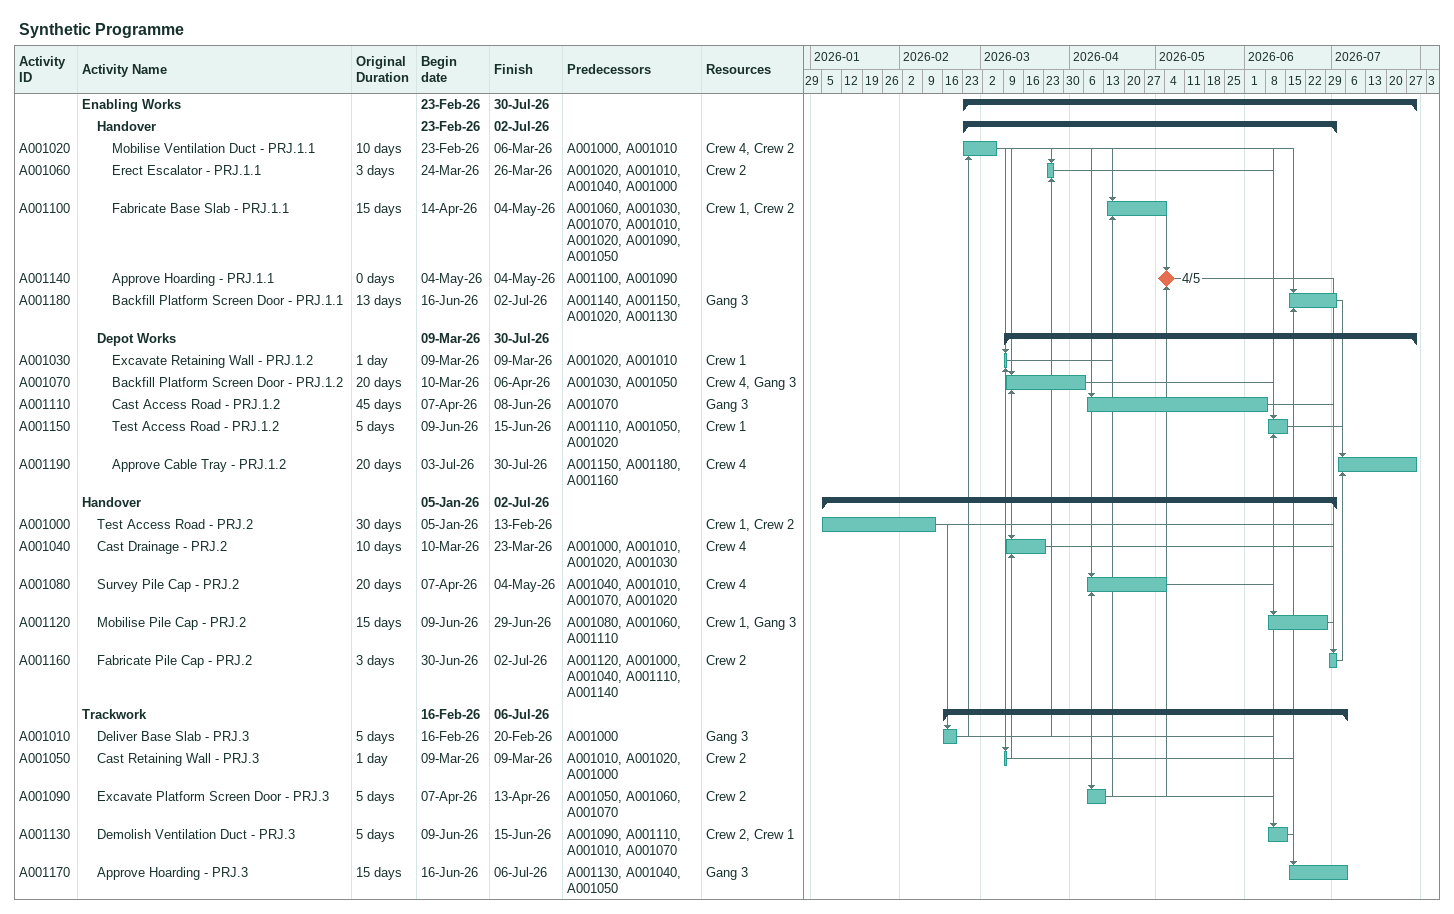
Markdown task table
Synthetic Programme

| ID | Level | Task | Original duration | Start | Finish | Predecessors | Resources |
|---|---|---|---|---|---|---|---|
|  | 1 | **Enabling Works** |  | 2026-02-23 | 2026-07-30 |  |  |
|  | 2 | **Handover** |  | 2026-02-23 | 2026-07-02 |  |  |
| A001020 | 3 | Mobilise Ventilation Duct - PRJ.1.1 | 10d | 2026-02-23 | 2026-03-06 | A001000, A001010 | Crew 4, Crew 2 |
| A001060 | 3 | Erect Escalator - PRJ.1.1 | 3d | 2026-03-24 | 2026-03-26 | A001020, A001010, A001040, A001000 | Crew 2 |
| A001100 | 3 | Fabricate Base Slab - PRJ.1.1 | 15d | 2026-04-14 | 2026-05-04 | A001060, A001030, A001070, A001010, A001020, A001090, A001050 | Crew 1, Crew 2 |
| A001140 | 3 | Approve Hoarding - PRJ.1.1 | 0d | 2026-05-04 | 2026-05-04 | A001100, A001090 |  |
| A001180 | 3 | Backfill Platform Screen Door - PRJ.1.1 | 13d | 2026-06-16 | 2026-07-02 | A001140, A001150, A001020, A001130 | Gang 3 |
|  | 2 | **Depot Works** |  | 2026-03-09 | 2026-07-30 |  |  |
| A001030 | 3 | Excavate Retaining Wall - PRJ.1.2 | 1d | 2026-03-09 | 2026-03-09 | A001020, A001010 | Crew 1 |
| A001070 | 3 | Backfill Platform Screen Door - PRJ.1.2 | 20d | 2026-03-10 | 2026-04-06 | A001030, A001050 | Crew 4, Gang 3 |
| A001110 | 3 | Cast Access Road - PRJ.1.2 | 45d | 2026-04-07 | 2026-06-08 | A001070 | Gang 3 |
| A001150 | 3 | Test Access Road - PRJ.1.2 | 5d | 2026-06-09 | 2026-06-15 | A001110, A001050, A001020 | Crew 1 |
| A001190 | 3 | Approve Cable Tray - PRJ.1.2 | 20d | 2026-07-03 | 2026-07-30 | A001150, A001180, A001160 | Crew 4 |
|  | 1 | **Handover** |  | 2026-01-05 | 2026-07-02 |  |  |
| A001000 | 2 | Test Access Road - PRJ.2 | 30d | 2026-01-05 | 2026-02-13 |  | Crew 1, Crew 2 |
| A001040 | 2 | Cast Drainage - PRJ.2 | 10d | 2026-03-10 | 2026-03-23 | A001000, A001010, A001020, A001030 | Crew 4 |
| A001080 | 2 | Survey Pile Cap - PRJ.2 | 20d | 2026-04-07 | 2026-05-04 | A001040, A001010, A001070, A001020 | Crew 4 |
| A001120 | 2 | Mobilise Pile Cap - PRJ.2 | 15d | 2026-06-09 | 2026-06-29 | A001080, A001060, A001110 | Crew 1, Gang 3 |
| A001160 | 2 | Fabricate Pile Cap - PRJ.2 | 3d | 2026-06-30 | 2026-07-02 | A001120, A001000, A001040, A001110, A001140 | Crew 2 |
|  | 1 | **Trackwork** |  | 2026-02-16 | 2026-07-06 |  |  |
| A001010 | 2 | Deliver Base Slab - PRJ.3 | 5d | 2026-02-16 | 2026-02-20 | A001000 | Gang 3 |
| A001050 | 2 | Cast Retaining Wall - PRJ.3 | 1d | 2026-03-09 | 2026-03-09 | A001010, A001020, A001000 | Crew 2 |
| A001090 | 2 | Excavate Platform Screen Door - PRJ.3 | 5d | 2026-04-07 | 2026-04-13 | A001050, A001060, A001070 | Crew 2 |
| A001130 | 2 | Demolish Ventilation Duct - PRJ.3 | 5d | 2026-06-09 | 2026-06-15 | A001090, A001110, A001010, A001070 | Crew 2, Crew 1 |
| A001170 | 2 | Approve Hoarding - PRJ.3 | 15d | 2026-06-16 | 2026-07-06 | A001130, A001040, A001050 | Gang 3 |
